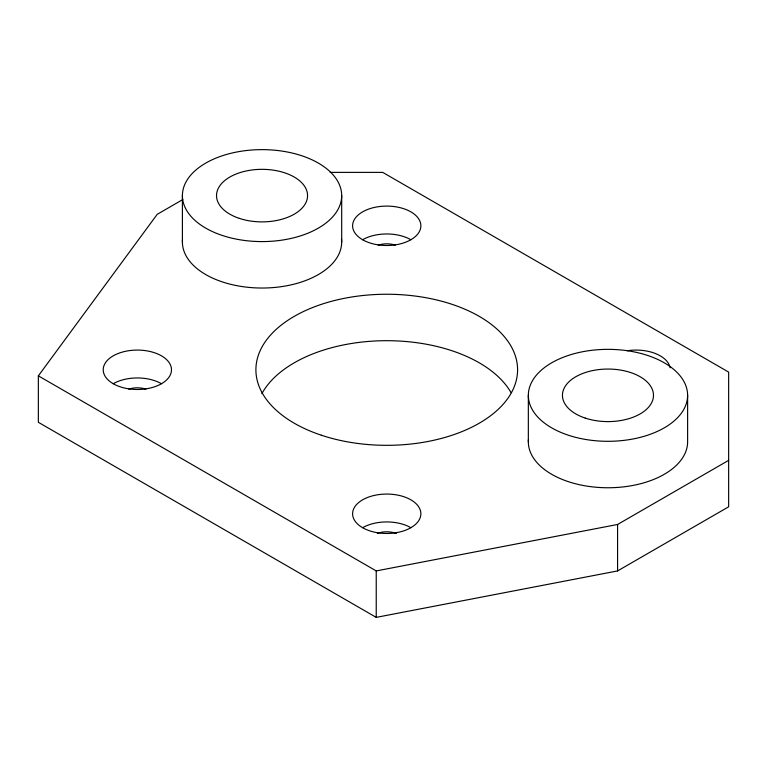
<?xml version="1.0" encoding="UTF-8"?>
<svg xmlns="http://www.w3.org/2000/svg" width="767" height="767" viewBox="0 0 767 767"><rect width="100%" height="100%" fill="white"/><g stroke="black" fill="none" stroke-linecap="round" stroke-linejoin="round"><path stroke-width="1.15" d="M330.174 172.383L382.723 172.383L728.65 372.1L728.65 506.805L617.579 570.926L376.233 617.377L38.35 422.301L38.35 375.849L157.197 214.338L182.786 199.564M38.35 375.849L376.233 570.926L617.579 524.475L728.65 460.353M687.615 395.331A79.643 45.982 0 0 1 568.155 435.148A79.643 45.982 0 0 1 568.155 355.505A79.643 45.982 0 0 1 687.615 395.331L687.615 441.773A79.643 45.982 0 0 1 606.093 487.745A79.643 45.982 0 0 1 528.425 439.596M617.579 524.475L617.579 570.926M528.338 395.331L528.338 441.773M376.233 570.926L376.233 617.377M341.689 195.604A79.643 45.982 0 0 1 222.229 235.431A79.643 45.982 0 0 1 222.229 155.787A79.643 45.982 0 0 1 341.689 195.604L341.689 242.056M182.402 195.604L182.402 242.056M377.306 533.429A17.066 9.856 0 0 1 396.28 533.468M128.818 389.118A17.066 9.856 0 0 1 145.883 389.118M378.208 245.133A17.066 9.856 0 0 1 395.273 245.133M261.863 393.701A130.841 75.54 0 0 1 385.839 340.692A130.841 75.54 0 0 1 511.081 392.714M362.609 527.706A34.132 19.702 0 0 0 419.712 518.866A34.132 19.702 0 0 0 377.91 494.734A34.132 19.702 0 0 0 362.609 527.706A34.132 19.702 0 0 1 410.882 527.706M113.219 383.721A34.132 19.702 0 0 0 170.322 374.881A34.132 19.702 0 0 0 128.52 350.749A34.132 19.702 0 0 0 113.219 383.721A34.132 19.702 0 0 1 161.482 383.721M362.609 239.735A34.132 19.702 0 0 0 419.712 230.896A34.132 19.702 0 0 0 377.91 206.764A34.132 19.702 0 0 0 362.609 239.735A34.132 19.702 0 0 1 410.882 239.735M627.301 350.749A34.132 19.702 0 0 1 670.08 367.729M341.488 238.786A79.643 45.982 0 0 1 262.995 288.028A79.643 45.982 0 0 1 182.498 239.879M321.325 435.205A130.841 75.54 0 0 0 517.581 369.78A130.841 75.54 0 0 0 321.325 304.365A130.841 75.54 0 0 0 321.325 435.205M585.221 418.082A45.512 26.27 0 0 0 653.484 395.331A45.512 26.27 0 0 0 585.221 372.57A45.512 26.27 0 0 0 585.221 418.082M239.294 218.365A45.512 26.27 0 0 0 307.557 195.604A45.512 26.27 0 0 0 239.294 172.853A45.512 26.27 0 0 0 239.294 218.365"/></g></svg>
